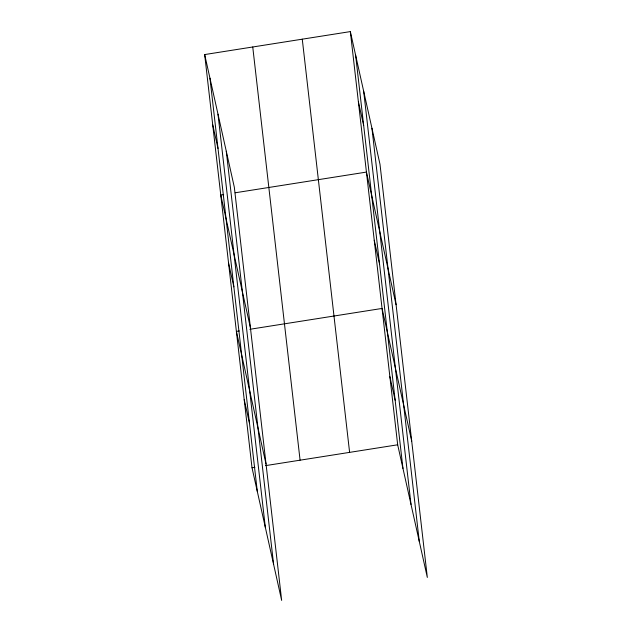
<?xml version="1.0" encoding="UTF-8"?>
<svg xmlns="http://www.w3.org/2000/svg" width="632" height="632" viewBox="0 0 632 632"><rect width="100%" height="100%" fill="white"/><g stroke="black" fill="none" stroke-linecap="round" stroke-linejoin="round"><path stroke-width="0.95" d="M204.673 54.565L234.322 187.206L281.659 600.4L252.01 467.759L204.673 54.565L350.341 31.6L379.99 164.241L427.327 577.435L397.678 444.794L350.341 31.6M223.649 194.601L220.766 195.051L250.414 327.692M235.191 192.776L366.434 172.086L396.082 304.727M239.275 330.955L236.392 331.405L266.033 464.046M249.845 329.288L382.06 308.44L411.709 441.081M252.01 467.759L254.893 467.309M265.472 465.642L397.678 444.794M358.391 101.847L363.669 125.476M374.247 240.263L379.532 263.892M389.865 376.617L395.15 400.246M212.723 124.812L218 148.441M228.579 263.228L233.864 286.865M244.197 399.582L249.482 423.219M371.948 128.264L419.285 541.458M363.669 91.206L411.005 504.399M355.626 55.229L402.963 468.423M302.27 39.176L349.607 452.378M252.745 46.989L300.082 460.183M226.28 151.23L273.617 564.431M217.993 114.171L265.329 527.365M209.958 78.202L257.295 491.396"/></g></svg>
